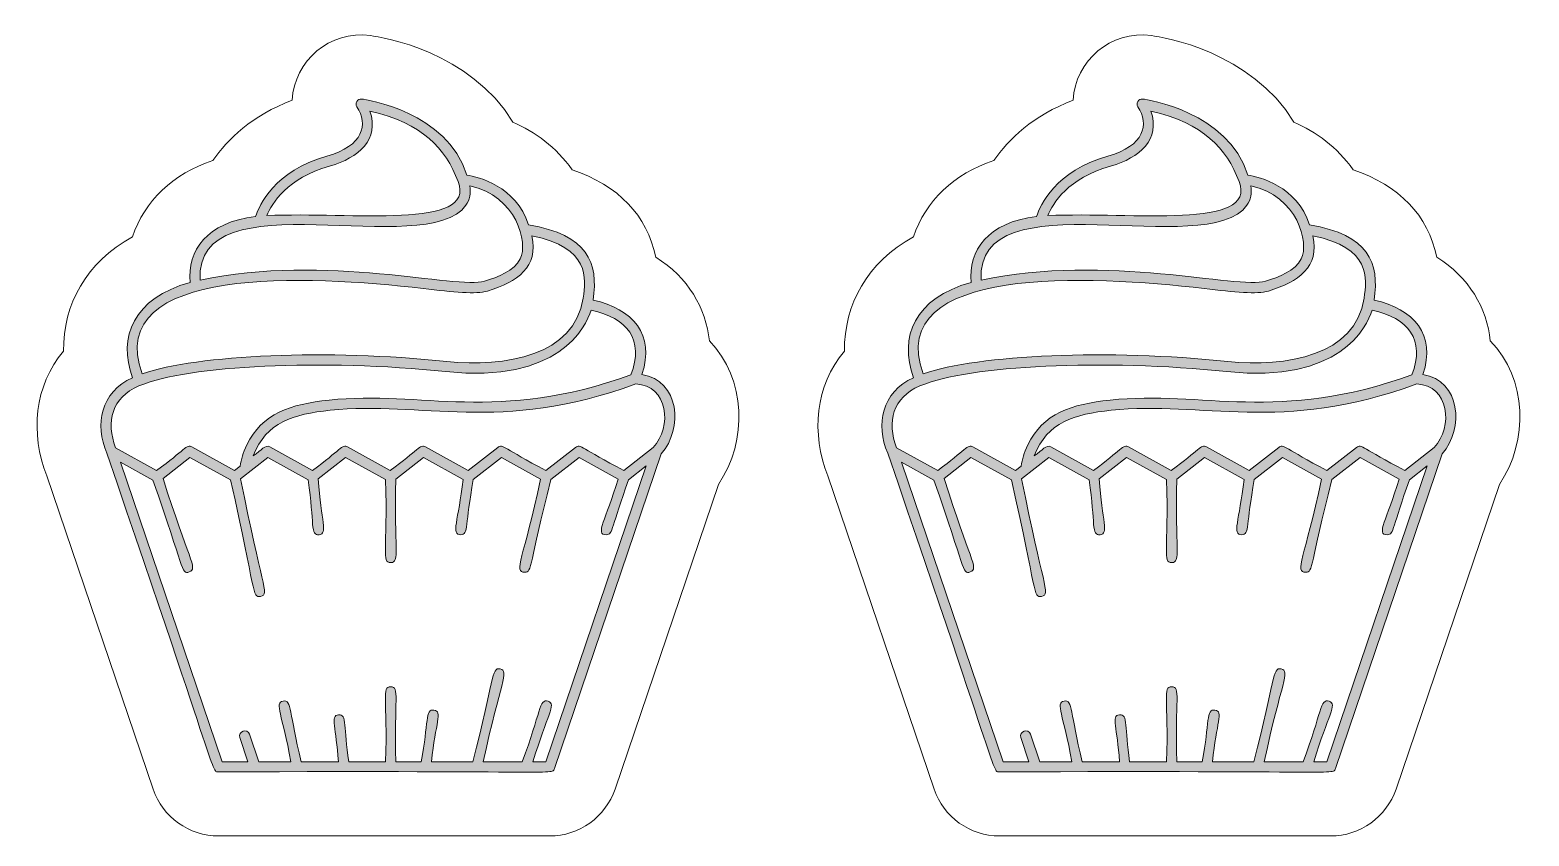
# Model space of a CAD drawing. Header units: inches. Extents: x 31.1 to 44.4, y -9.1 to -3.1.
# Drawn here: x 37.234 to 40.299, y -6.917 to -5.27 of the extents above; entities that cross this region are included whole.
import ezdxf

# ---------------------------------------------------------------- set-up
doc = ezdxf.new("R2010")
doc.units = ezdxf.units.IN
doc.header["$MEASUREMENT"] = 0
doc.layers.add('_U+0421_U+043B_U+043E_U+0439 1', color=7, linetype='Continuous')

msp = doc.modelspace()

# ---------------------------------------------------------------- hatches: boundary and pattern name
at = {"layer": '_U+0421_U+043B_U+043E_U+0439 1', "true_color": 0xffffff}
h = msp.add_hatch(color=7, dxfattribs=at)
h.dxf.hatch_style = 2
edge = h.paths.add_edge_path()
edge.add_spline(control_points=[(38.2887, -6.7652), (38.2887, -6.7652), (38.2621, -6.7652), (38.2621, -6.7652), (38.291, -6.6686), (38.311, -6.6477), (38.2931, -6.6416), (38.2751, -6.6354), (38.2786, -6.6636), (38.2401, -6.7652), (38.2401, -6.7652), (38.1605, -6.7652), (38.1605, -6.7652), (38.1958, -6.6008), (38.2145, -6.5801), (38.1953, -6.5755), (38.1759, -6.5712), (38.1834, -6.5981), (38.1391, -6.7652), (38.1391, -6.7652), (38.0546, -6.7652), (38.0546, -6.7652), (38.0629, -6.685), (38.0779, -6.6623), (38.0597, -6.6597), (38.0412, -6.6569), (38.0491, -6.6846), (38.0335, -6.7652), (38.0335, -6.7652), (37.9818, -6.7652), (37.9818, -6.7652), (37.9778, -6.6365), (37.9905, -6.6119), (37.9713, -6.6119), (37.9522, -6.6119), (37.9649, -6.6363), (37.9609, -6.7652), (37.9609, -6.7652), (37.8854, -6.7652), (37.8854, -6.7652), (37.8744, -6.6951), (37.8828, -6.6672), (37.8646, -6.6692), (37.8464, -6.6712), (37.8603, -6.6951), (37.8644, -6.7652), (37.8644, -6.7652), (37.7884, -6.7652), (37.7884, -6.7652), (37.7631, -6.665), (37.7697, -6.6373), (37.7512, -6.6412), (37.7328, -6.6452), (37.75, -6.6678), (37.7671, -6.7652), (37.7671, -6.7652), (37.7015, -6.7652), (37.7015, -6.7652), (37.7015, -6.7652), (37.6826, -6.7091), (37.6826, -6.7091), (37.6782, -6.6961), (37.6584, -6.7027), (37.6628, -6.7158), (37.6628, -6.7158), (37.6795, -6.7652), (37.6795, -6.7652), (37.6795, -6.7652), (37.6268, -6.7652), (37.6268, -6.7652), (37.6268, -6.7652), (37.4192, -6.1531), (37.4192, -6.1531), (37.4192, -6.1531), (37.4852, -6.1898), (37.4852, -6.1898), (37.5495, -6.3713), (37.5426, -6.383), (37.5595, -6.3773), (37.5784, -6.3709), (37.5575, -6.3513), (37.506, -6.1863), (37.506, -6.1863), (37.5608, -6.1433), (37.5608, -6.1433), (37.5608, -6.1433), (37.6438, -6.1894), (37.6438, -6.1894), (37.6967, -6.4203), (37.6872, -6.431), (37.7054, -6.4272), (37.7248, -6.423), (37.707, -6.4056), (37.6645, -6.1868), (37.6645, -6.1868), (37.72, -6.1433), (37.72, -6.1433), (37.72, -6.1433), (37.8024, -6.1891), (37.8024, -6.1891), (37.8154, -6.2797), (37.8068, -6.3033), (37.8249, -6.3013), (37.8435, -6.2993), (37.829, -6.2751), (37.8231, -6.1872), (37.8231, -6.1872), (37.8791, -6.1433), (37.8791, -6.1433), (37.8791, -6.1433), (37.9609, -6.1887), (37.9609, -6.1887), (37.9649, -6.3343), (37.952, -6.3582), (37.9713, -6.3582), (37.9911, -6.3582), (37.9779, -6.3307), (37.9818, -6.1877), (37.9818, -6.1877), (38.0383, -6.1433), (38.0383, -6.1433), (38.0383, -6.1433), (38.1192, -6.1882), (38.1192, -6.1882), (38.1101, -6.2734), (38.0935, -6.3013), (38.1145, -6.3013), (38.1307, -6.3013), (38.1232, -6.2815), (38.1402, -6.1883), (38.1402, -6.1883), (38.1975, -6.1433), (38.1975, -6.1433), (38.1975, -6.1433), (38.2777, -6.1879), (38.2777, -6.1879), (38.2428, -6.3507), (38.2218, -6.3778), (38.2453, -6.3778), (38.261, -6.3778), (38.2535, -6.3645), (38.299, -6.1886), (38.299, -6.1886), (38.3567, -6.1433), (38.3567, -6.1433), (38.3567, -6.1433), (38.4362, -6.1875), (38.4362, -6.1875), (38.4115, -6.2713), (38.3879, -6.3013), (38.4121, -6.3013), (38.4261, -6.3013), (38.4224, -6.2851), (38.4578, -6.1889), (38.4578, -6.1889), (38.4938, -6.1607), (38.4938, -6.1607), (38.4938, -6.1607), (38.2887, -6.7652), (38.2887, -6.7652)], knot_values=[0, 0, 0, 0, 1, 1, 1, 2, 2, 2, 3, 3, 3, 4, 4, 4, 5, 5, 5, 6, 6, 6, 7, 7, 7, 8, 8, 8, 9, 9, 9, 10, 10, 10, 11, 11, 11, 12, 12, 12, 13, 13, 13, 14, 14, 14, 15, 15, 15, 16, 16, 16, 17, 17, 17, 18, 18, 18, 19, 19, 19, 20, 20, 20, 21, 21, 21, 22, 22, 22, 23, 23, 23, 24, 24, 24, 25, 25, 25, 26, 26, 26, 27, 27, 27, 28, 28, 28, 29, 29, 29, 30, 30, 30, 31, 31, 31, 32, 32, 32, 33, 33, 33, 34, 34, 34, 35, 35, 35, 36, 36, 36, 37, 37, 37, 38, 38, 38, 39, 39, 39, 40, 40, 40, 41, 41, 41, 42, 42, 42, 43, 43, 43, 44, 44, 44, 45, 45, 45, 46, 46, 46, 47, 47, 47, 48, 48, 48, 49, 49, 49, 50, 50, 50, 51, 51, 51, 52, 52, 52, 53, 53, 53, 53], degree=3, periodic=1)
edge = h.paths.add_edge_path()
edge.add_spline(control_points=[(38.485, -5.9736), (38.5122, -5.8926), (38.466, -5.8389), (38.3852, -5.8219), (38.3962, -5.7447), (38.3745, -5.6883), (38.2531, -5.6682), (38.227, -5.5882), (38.1506, -5.57), (38.1269, -5.5663), (38.0871, -5.4365), (37.9195, -5.4119), (37.9123, -5.4109), (37.9032, -5.4097), (37.8973, -5.4196), (37.9022, -5.427), (37.9257, -5.4622), (37.9157, -5.5067), (37.8409, -5.5277), (37.7333, -5.558), (37.7025, -5.6281), (37.6951, -5.651), (37.5953, -5.6625), (37.5551, -5.7206), (37.5611, -5.7857), (37.4454, -5.8175), (37.4132, -5.8975), (37.4435, -5.9803), (37.3787, -6.0102), (37.3651, -6.0755), (37.3909, -6.1347), (37.6224, -6.8078), (37.605, -6.786), (37.6194, -6.786), (38.329, -6.783), (38.3014, -6.7925), (38.306, -6.7789), (38.306, -6.7789), (38.5242, -6.1359), (38.5242, -6.1359), (38.5705, -6.0844), (38.5612, -5.9863), (38.485, -5.9736)], knot_values=[0, 0, 0, 0, 0.013889, 0.013889, 0.013889, 0.027778, 0.027778, 0.027778, 0.041667, 0.041667, 0.041667, 0.055556, 0.055556, 0.055556, 0.069444, 0.069444, 0.069444, 0.083333, 0.083333, 0.083333, 0.097222, 0.097222, 0.097222, 0.111111, 0.111111, 0.111111, 0.125, 0.125, 0.125, 0.138889, 0.138889, 0.138889, 0.152778, 0.152778, 0.152778, 0.166667, 0.166667, 0.166667, 0.180556, 0.180556, 0.180556, 0.194444, 0.194444, 0.194444, 0.194444], degree=3, periodic=0)
edge.add_line((38.485, -5.9736), (38.485, -5.9736))
edge = h.paths.add_edge_path()
edge.add_spline(control_points=[(38.5077, -6.1233), (38.5077, -6.1233), (38.4479, -6.1702), (38.4479, -6.1702), (38.3616, -6.1248), (38.359, -6.1151), (38.3493, -6.1227), (38.3493, -6.1227), (38.2887, -6.1702), (38.2887, -6.1702), (38.2025, -6.1248), (38.1999, -6.1151), (38.1901, -6.1227), (38.1901, -6.1227), (38.1295, -6.1702), (38.1295, -6.1702), (38.1295, -6.1702), (38.0424, -6.1218), (38.0424, -6.1218), (38.0316, -6.1158), (38.0279, -6.1277), (37.9704, -6.1702), (37.9704, -6.1702), (37.8832, -6.1218), (37.8832, -6.1218), (37.8724, -6.1158), (37.8687, -6.1278), (37.8112, -6.1702), (37.8112, -6.1702), (37.724, -6.1218), (37.724, -6.1218), (37.7142, -6.1163), (37.7081, -6.1281), (37.6903, -6.1401), (37.7167, -6.0706), (37.7727, -6.0549), (37.8474, -6.0469), (38.036, -6.0269), (38.1925, -6.0954), (38.4722, -5.9931), (38.5384, -5.9962), (38.548, -6.0806), (38.5077, -6.1233)], knot_values=[0, 0, 0, 0, 0.013889, 0.013889, 0.013889, 0.027778, 0.027778, 0.027778, 0.041667, 0.041667, 0.041667, 0.055556, 0.055556, 0.055556, 0.069444, 0.069444, 0.069444, 0.083333, 0.083333, 0.083333, 0.097222, 0.097222, 0.097222, 0.111111, 0.111111, 0.111111, 0.125, 0.125, 0.125, 0.138889, 0.138889, 0.138889, 0.152778, 0.152778, 0.152778, 0.166667, 0.166667, 0.166667, 0.180556, 0.180556, 0.180556, 0.194444, 0.194444, 0.194444, 0.194444], degree=3, periodic=0)
edge.add_line((38.5077, -6.1233), (38.5077, -6.1233))
edge = h.paths.add_edge_path()
edge.add_spline(control_points=[(37.8465, -5.5478), (37.9063, -5.5309), (37.9486, -5.4939), (37.9289, -5.4354), (38.0364, -5.4608), (38.0833, -5.5112), (38.1091, -5.5794), (38.1469, -5.6791), (37.8924, -5.6407), (37.7179, -5.6492), (37.7282, -5.6245), (37.7594, -5.5723), (37.8465, -5.5478)], knot_values=[0, 0, 0, 0, 0.013889, 0.013889, 0.013889, 0.027778, 0.027778, 0.027778, 0.041667, 0.041667, 0.041667, 0.055556, 0.055556, 0.055556, 0.055556], degree=3, periodic=0)
edge.add_line((37.8465, -5.5478), (37.8465, -5.5478))
edge = h.paths.add_edge_path()
edge.add_spline(control_points=[(38.1251, -5.628), (38.133, -5.6168), (38.1357, -5.6035), (38.1332, -5.5884), (38.229, -5.6089), (38.2527, -5.7049), (38.2363, -5.7375), (38.2239, -5.7619), (38.1906, -5.7748), (38.163, -5.7833), (38.1084, -5.8002), (37.8385, -5.726), (37.5817, -5.7808), (37.5696, -5.5688), (38.0445, -5.7424), (38.1251, -5.628)], knot_values=[0, 0, 0, 0, 0.013889, 0.013889, 0.013889, 0.027778, 0.027778, 0.027778, 0.041667, 0.041667, 0.041667, 0.055556, 0.055556, 0.055556, 0.069444, 0.069444, 0.069444, 0.069444], degree=3, periodic=0)
edge.add_line((38.1251, -5.628), (38.1251, -5.628))
edge = h.paths.add_edge_path()
edge.add_spline(control_points=[(38.0376, -5.7981), (38.1001, -5.8053), (38.1452, -5.8106), (38.1691, -5.8032), (38.2311, -5.7841), (38.274, -5.7544), (38.2599, -5.6905), (38.3797, -5.7137), (38.3704, -5.7784), (38.3648, -5.8176), (38.3479, -5.9355), (38.2047, -5.9595), (38.0862, -5.9472), (37.8432, -5.9219), (37.5764, -5.9332), (37.4629, -5.9725), (37.3838, -5.7494), (37.8031, -5.7707), (38.0376, -5.7981)], knot_values=[0, 0, 0, 0, 0.013889, 0.013889, 0.013889, 0.027778, 0.027778, 0.027778, 0.041667, 0.041667, 0.041667, 0.055556, 0.055556, 0.055556, 0.069444, 0.069444, 0.069444, 0.083333, 0.083333, 0.083333, 0.083333], degree=3, periodic=0)
edge.add_line((38.0376, -5.7981), (38.0376, -5.7981))
edge = h.paths.add_edge_path()
edge.add_spline(control_points=[(37.4564, -5.9972), (37.5573, -5.9547), (37.833, -5.9418), (38.084, -5.9679), (38.3148, -5.9919), (38.3698, -5.878), (38.3812, -5.8424), (38.4551, -5.8582), (38.4901, -5.9031), (38.4625, -5.9744), (38.189, -6.0736), (38.035, -6.006), (37.8452, -6.0262), (37.7666, -6.0346), (37.708, -6.0533), (37.6772, -6.1178), (37.6694, -6.1341), (37.6654, -6.1473), (37.6637, -6.161), (37.6637, -6.161), (37.652, -6.1702), (37.652, -6.1702), (37.652, -6.1702), (37.5649, -6.1218), (37.5649, -6.1218), (37.5541, -6.1158), (37.5505, -6.1277), (37.4928, -6.1702), (37.4928, -6.1702), (37.4089, -6.1236), (37.4089, -6.1236), (37.3887, -6.0708), (37.4008, -6.0207), (37.4564, -5.9972)], knot_values=[0, 0, 0, 0, 0.013889, 0.013889, 0.013889, 0.027778, 0.027778, 0.027778, 0.041667, 0.041667, 0.041667, 0.055556, 0.055556, 0.055556, 0.069444, 0.069444, 0.069444, 0.083333, 0.083333, 0.083333, 0.097222, 0.097222, 0.097222, 0.111111, 0.111111, 0.111111, 0.125, 0.125, 0.125, 0.138889, 0.138889, 0.138889, 0.152778, 0.152778, 0.152778, 0.152778], degree=3, periodic=0)
edge.add_line((37.4564, -5.9972), (37.4564, -5.9972))
h = msp.add_hatch(color=7, dxfattribs=at)
h.dxf.hatch_style = 2
edge = h.paths.add_edge_path()
edge.add_spline(control_points=[(39.8854, -6.7652), (39.8854, -6.7652), (39.8588, -6.7652), (39.8588, -6.7652), (39.8877, -6.6686), (39.9078, -6.6477), (39.8898, -6.6416), (39.8718, -6.6354), (39.8753, -6.6636), (39.8368, -6.7652), (39.8368, -6.7652), (39.7572, -6.7652), (39.7572, -6.7652), (39.7925, -6.6008), (39.8112, -6.5801), (39.7921, -6.5755), (39.7726, -6.5712), (39.7802, -6.5981), (39.7358, -6.7652), (39.7358, -6.7652), (39.6513, -6.7652), (39.6513, -6.7652), (39.6596, -6.685), (39.6746, -6.6623), (39.6565, -6.6597), (39.638, -6.6569), (39.6458, -6.6846), (39.6303, -6.7652), (39.6303, -6.7652), (39.5785, -6.7652), (39.5785, -6.7652), (39.5746, -6.6365), (39.5872, -6.6119), (39.5681, -6.6119), (39.5489, -6.6119), (39.5616, -6.6363), (39.5577, -6.7652), (39.5577, -6.7652), (39.4821, -6.7652), (39.4821, -6.7652), (39.4711, -6.6951), (39.4796, -6.6672), (39.4613, -6.6692), (39.4431, -6.6712), (39.4571, -6.6951), (39.4612, -6.7652), (39.4612, -6.7652), (39.3852, -6.7652), (39.3852, -6.7652), (39.3599, -6.665), (39.3665, -6.6373), (39.348, -6.6412), (39.3295, -6.6452), (39.3468, -6.6678), (39.3639, -6.7652), (39.3639, -6.7652), (39.2982, -6.7652), (39.2982, -6.7652), (39.2982, -6.7652), (39.2793, -6.7091), (39.2793, -6.7091), (39.2749, -6.6961), (39.2552, -6.7027), (39.2596, -6.7158), (39.2596, -6.7158), (39.2763, -6.7652), (39.2763, -6.7652), (39.2763, -6.7652), (39.2235, -6.7652), (39.2235, -6.7652), (39.2235, -6.7652), (39.0159, -6.1531), (39.0159, -6.1531), (39.0159, -6.1531), (39.082, -6.1898), (39.082, -6.1898), (39.1463, -6.3713), (39.1393, -6.383), (39.1563, -6.3773), (39.1751, -6.3709), (39.1542, -6.3513), (39.1028, -6.1863), (39.1028, -6.1863), (39.1575, -6.1433), (39.1575, -6.1433), (39.1575, -6.1433), (39.2405, -6.1894), (39.2405, -6.1894), (39.2935, -6.4203), (39.284, -6.431), (39.3021, -6.4272), (39.3216, -6.423), (39.3038, -6.4056), (39.2613, -6.1868), (39.2613, -6.1868), (39.3167, -6.1433), (39.3167, -6.1433), (39.3167, -6.1433), (39.3991, -6.1891), (39.3991, -6.1891), (39.4122, -6.2797), (39.4035, -6.3033), (39.4217, -6.3013), (39.4402, -6.2993), (39.4257, -6.2751), (39.4199, -6.1872), (39.4199, -6.1872), (39.4759, -6.1433), (39.4759, -6.1433), (39.4759, -6.1433), (39.5577, -6.1887), (39.5577, -6.1887), (39.5617, -6.3343), (39.5488, -6.3582), (39.5681, -6.3582), (39.5879, -6.3582), (39.5746, -6.3307), (39.5785, -6.1877), (39.5785, -6.1877), (39.6351, -6.1433), (39.6351, -6.1433), (39.6351, -6.1433), (39.7159, -6.1882), (39.7159, -6.1882), (39.7068, -6.2734), (39.6902, -6.3013), (39.7112, -6.3013), (39.7275, -6.3013), (39.7199, -6.2815), (39.737, -6.1883), (39.737, -6.1883), (39.7943, -6.1433), (39.7943, -6.1433), (39.7943, -6.1433), (39.8745, -6.1879), (39.8745, -6.1879), (39.8395, -6.3507), (39.8185, -6.3778), (39.842, -6.3778), (39.8577, -6.3778), (39.8502, -6.3645), (39.8957, -6.1886), (39.8957, -6.1886), (39.9534, -6.1433), (39.9534, -6.1433), (39.9534, -6.1433), (40.033, -6.1875), (40.033, -6.1875), (40.0082, -6.2713), (39.9847, -6.3013), (40.0088, -6.3013), (40.0228, -6.3013), (40.0191, -6.2851), (40.0545, -6.1889), (40.0545, -6.1889), (40.0905, -6.1607), (40.0905, -6.1607), (40.0905, -6.1607), (39.8854, -6.7652), (39.8854, -6.7652)], knot_values=[0, 0, 0, 0, 1, 1, 1, 2, 2, 2, 3, 3, 3, 4, 4, 4, 5, 5, 5, 6, 6, 6, 7, 7, 7, 8, 8, 8, 9, 9, 9, 10, 10, 10, 11, 11, 11, 12, 12, 12, 13, 13, 13, 14, 14, 14, 15, 15, 15, 16, 16, 16, 17, 17, 17, 18, 18, 18, 19, 19, 19, 20, 20, 20, 21, 21, 21, 22, 22, 22, 23, 23, 23, 24, 24, 24, 25, 25, 25, 26, 26, 26, 27, 27, 27, 28, 28, 28, 29, 29, 29, 30, 30, 30, 31, 31, 31, 32, 32, 32, 33, 33, 33, 34, 34, 34, 35, 35, 35, 36, 36, 36, 37, 37, 37, 38, 38, 38, 39, 39, 39, 40, 40, 40, 41, 41, 41, 42, 42, 42, 43, 43, 43, 44, 44, 44, 45, 45, 45, 46, 46, 46, 47, 47, 47, 48, 48, 48, 49, 49, 49, 50, 50, 50, 51, 51, 51, 52, 52, 52, 53, 53, 53, 53], degree=3, periodic=1)
edge = h.paths.add_edge_path()
edge.add_spline(control_points=[(40.0817, -5.9736), (40.109, -5.8926), (40.0627, -5.8389), (39.982, -5.8219), (39.993, -5.7447), (39.9712, -5.6883), (39.8499, -5.6682), (39.8237, -5.5882), (39.7474, -5.57), (39.7236, -5.5663), (39.6838, -5.4365), (39.5163, -5.4119), (39.509, -5.4109), (39.5, -5.4097), (39.494, -5.4196), (39.499, -5.427), (39.5225, -5.4622), (39.5125, -5.5067), (39.4376, -5.5277), (39.3301, -5.558), (39.2992, -5.6281), (39.2918, -5.651), (39.192, -5.6625), (39.1519, -5.7206), (39.1578, -5.7857), (39.0421, -5.8175), (39.01, -5.8975), (39.0403, -5.9803), (38.9754, -6.0102), (38.9619, -6.0755), (38.9876, -6.1347), (39.2191, -6.8078), (39.2017, -6.786), (39.2161, -6.786), (39.9257, -6.783), (39.8982, -6.7925), (39.9028, -6.7789), (39.9028, -6.7789), (40.1209, -6.1359), (40.1209, -6.1359), (40.1672, -6.0844), (40.1579, -5.9863), (40.0817, -5.9736)], knot_values=[0, 0, 0, 0, 0.013889, 0.013889, 0.013889, 0.027778, 0.027778, 0.027778, 0.041667, 0.041667, 0.041667, 0.055556, 0.055556, 0.055556, 0.069444, 0.069444, 0.069444, 0.083333, 0.083333, 0.083333, 0.097222, 0.097222, 0.097222, 0.111111, 0.111111, 0.111111, 0.125, 0.125, 0.125, 0.138889, 0.138889, 0.138889, 0.152778, 0.152778, 0.152778, 0.166667, 0.166667, 0.166667, 0.180556, 0.180556, 0.180556, 0.194444, 0.194444, 0.194444, 0.194444], degree=3, periodic=0)
edge.add_line((40.0817, -5.9736), (40.0817, -5.9736))
edge = h.paths.add_edge_path()
edge.add_spline(control_points=[(40.1044, -6.1233), (40.1044, -6.1233), (40.0446, -6.1702), (40.0446, -6.1702), (39.9584, -6.1248), (39.9558, -6.1151), (39.946, -6.1227), (39.946, -6.1227), (39.8855, -6.1702), (39.8855, -6.1702), (39.7992, -6.1248), (39.7966, -6.1151), (39.7868, -6.1227), (39.7868, -6.1227), (39.7263, -6.1702), (39.7263, -6.1702), (39.7263, -6.1702), (39.6391, -6.1218), (39.6391, -6.1218), (39.6284, -6.1158), (39.6246, -6.1277), (39.5671, -6.1702), (39.5671, -6.1702), (39.48, -6.1218), (39.48, -6.1218), (39.4691, -6.1158), (39.4654, -6.1278), (39.4079, -6.1702), (39.4079, -6.1702), (39.3208, -6.1218), (39.3208, -6.1218), (39.3109, -6.1163), (39.3048, -6.1281), (39.2871, -6.1401), (39.3134, -6.0706), (39.3694, -6.0549), (39.4442, -6.0469), (39.6327, -6.0269), (39.7892, -6.0954), (40.069, -5.9931), (40.1352, -5.9962), (40.1448, -6.0806), (40.1044, -6.1233)], knot_values=[0, 0, 0, 0, 0.013889, 0.013889, 0.013889, 0.027778, 0.027778, 0.027778, 0.041667, 0.041667, 0.041667, 0.055556, 0.055556, 0.055556, 0.069444, 0.069444, 0.069444, 0.083333, 0.083333, 0.083333, 0.097222, 0.097222, 0.097222, 0.111111, 0.111111, 0.111111, 0.125, 0.125, 0.125, 0.138889, 0.138889, 0.138889, 0.152778, 0.152778, 0.152778, 0.166667, 0.166667, 0.166667, 0.180556, 0.180556, 0.180556, 0.194444, 0.194444, 0.194444, 0.194444], degree=3, periodic=0)
edge.add_line((40.1044, -6.1233), (40.1044, -6.1233))
edge = h.paths.add_edge_path()
edge.add_spline(control_points=[(39.4432, -5.5478), (39.5031, -5.5309), (39.5453, -5.4939), (39.5257, -5.4354), (39.6331, -5.4608), (39.68, -5.5112), (39.7059, -5.5794), (39.7436, -5.6791), (39.4891, -5.6407), (39.3147, -5.6492), (39.3249, -5.6245), (39.3561, -5.5723), (39.4432, -5.5478)], knot_values=[0, 0, 0, 0, 0.013889, 0.013889, 0.013889, 0.027778, 0.027778, 0.027778, 0.041667, 0.041667, 0.041667, 0.055556, 0.055556, 0.055556, 0.055556], degree=3, periodic=0)
edge.add_line((39.4432, -5.5478), (39.4432, -5.5478))
edge = h.paths.add_edge_path()
edge.add_spline(control_points=[(39.7219, -5.628), (39.7298, -5.6168), (39.7324, -5.6035), (39.7299, -5.5884), (39.8257, -5.6089), (39.8495, -5.7049), (39.833, -5.7375), (39.8207, -5.7619), (39.7874, -5.7748), (39.7597, -5.7833), (39.7052, -5.8002), (39.4353, -5.726), (39.1784, -5.7808), (39.1663, -5.5688), (39.6412, -5.7424), (39.7219, -5.628)], knot_values=[0, 0, 0, 0, 0.013889, 0.013889, 0.013889, 0.027778, 0.027778, 0.027778, 0.041667, 0.041667, 0.041667, 0.055556, 0.055556, 0.055556, 0.069444, 0.069444, 0.069444, 0.069444], degree=3, periodic=0)
edge.add_line((39.7219, -5.628), (39.7219, -5.628))
edge = h.paths.add_edge_path()
edge.add_spline(control_points=[(39.6344, -5.7981), (39.6969, -5.8053), (39.742, -5.8106), (39.7658, -5.8032), (39.8278, -5.7841), (39.8707, -5.7544), (39.8566, -5.6905), (39.9764, -5.7137), (39.9671, -5.7784), (39.9615, -5.8176), (39.9446, -5.9355), (39.8014, -5.9595), (39.6829, -5.9472), (39.4399, -5.9219), (39.1731, -5.9332), (39.0597, -5.9725), (38.9805, -5.7494), (39.3998, -5.7707), (39.6344, -5.7981)], knot_values=[0, 0, 0, 0, 0.013889, 0.013889, 0.013889, 0.027778, 0.027778, 0.027778, 0.041667, 0.041667, 0.041667, 0.055556, 0.055556, 0.055556, 0.069444, 0.069444, 0.069444, 0.083333, 0.083333, 0.083333, 0.083333], degree=3, periodic=0)
edge.add_line((39.6344, -5.7981), (39.6344, -5.7981))
edge = h.paths.add_edge_path()
edge.add_spline(control_points=[(39.0531, -5.9972), (39.154, -5.9547), (39.4297, -5.9418), (39.6808, -5.9679), (39.9115, -5.9919), (39.9665, -5.878), (39.9779, -5.8424), (40.0518, -5.8582), (40.0868, -5.9031), (40.0592, -5.9744), (39.7858, -6.0736), (39.6318, -6.006), (39.442, -6.0262), (39.3634, -6.0346), (39.3047, -6.0533), (39.2739, -6.1178), (39.2662, -6.1341), (39.2621, -6.1473), (39.2605, -6.161), (39.2605, -6.161), (39.2487, -6.1702), (39.2487, -6.1702), (39.2487, -6.1702), (39.1616, -6.1218), (39.1616, -6.1218), (39.1508, -6.1158), (39.1472, -6.1277), (39.0896, -6.1702), (39.0896, -6.1702), (39.0056, -6.1236), (39.0056, -6.1236), (38.9854, -6.0708), (38.9976, -6.0207), (39.0531, -5.9972)], knot_values=[0, 0, 0, 0, 0.013889, 0.013889, 0.013889, 0.027778, 0.027778, 0.027778, 0.041667, 0.041667, 0.041667, 0.055556, 0.055556, 0.055556, 0.069444, 0.069444, 0.069444, 0.083333, 0.083333, 0.083333, 0.097222, 0.097222, 0.097222, 0.111111, 0.111111, 0.111111, 0.125, 0.125, 0.125, 0.138889, 0.138889, 0.138889, 0.152778, 0.152778, 0.152778, 0.152778], degree=3, periodic=0)
edge.add_line((39.0531, -5.9972), (39.0531, -5.9972))

# ---------------------------------------------------------------- linework, layer by layer
at = {"layer": '_U+0421_U+043B_U+043E_U+0439 1', "color": 1, "lineweight": 9, "true_color": 0xff0000}
for points in [[(37.6194, -6.9169), (37.5589, -6.9169), (37.5052, -6.8785), (37.4856, -6.8213), (37.4856, -6.8213), (37.2683, -6.1809), (37.2683, -6.1809), (37.2338, -6.0949), (37.2428, -5.9966), (37.3023, -5.926), (37.3013, -5.8312), (37.3491, -5.7442), (37.4433, -5.6924), (37.4684, -5.6195), (37.5252, -5.5636), (37.6079, -5.5365), (37.6377, -5.4933), (37.6876, -5.4444), (37.7698, -5.4134), (37.7743, -5.3325), (37.8464, -5.2698), (37.9301, -5.2812), (37.9533, -5.2843), (38.1342, -5.3135), (38.2212, -5.4583), (38.2662, -5.4777), (38.3099, -5.5093), (38.3421, -5.5555), (38.4369, -5.5873), (38.4958, -5.649), (38.5132, -5.7339), (38.5795, -5.7753), (38.616, -5.8382), (38.6228, -5.905), (38.698, -5.9827), (38.7019, -6.1089), (38.6413, -6.1983), (38.6413, -6.1983), (38.43, -6.821), (38.43, -6.821), (38.4104, -6.8785), (38.3566, -6.9169), (38.2962, -6.9169), (38.2962, -6.9169), (37.6194, -6.9169), (37.6194, -6.9169)], [(39.2161, -6.9169), (39.1556, -6.9169), (39.1019, -6.8785), (39.0823, -6.8213), (39.0823, -6.8213), (38.865, -6.1809), (38.865, -6.1809), (38.8305, -6.0949), (38.8395, -5.9966), (38.899, -5.926), (38.8981, -5.8312), (38.9458, -5.7442), (39.04, -5.6924), (39.0651, -5.6195), (39.122, -5.5636), (39.2046, -5.5365), (39.2345, -5.4933), (39.2844, -5.4444), (39.3665, -5.4134), (39.371, -5.3325), (39.4431, -5.2698), (39.5268, -5.2812), (39.55, -5.2843), (39.7309, -5.3135), (39.818, -5.4583), (39.863, -5.4777), (39.9067, -5.5093), (39.9388, -5.5555), (40.0336, -5.5873), (40.0925, -5.649), (40.11, -5.7339), (40.1762, -5.7753), (40.2127, -5.8382), (40.2195, -5.905), (40.2948, -5.9827), (40.2986, -6.1089), (40.238, -6.1983), (40.238, -6.1983), (40.0268, -6.821), (40.0268, -6.821), (40.0071, -6.8785), (39.9533, -6.9169), (39.8929, -6.9169), (39.8929, -6.9169), (39.2161, -6.9169), (39.2161, -6.9169)]]:
    msp.add_open_spline(points, degree=3, knots=[0, 0, 0, 0, 1, 1, 1, 2, 2, 2, 3, 3, 3, 4, 4, 4, 5, 5, 5, 6, 6, 6, 7, 7, 7, 8, 8, 8, 9, 9, 9, 10, 10, 10, 11, 11, 11, 12, 12, 12, 13, 13, 13, 14, 14, 14, 15, 15, 15, 15], dxfattribs=at)
at = {"layer": '_U+0421_U+043B_U+043E_U+0439 1', "lineweight": 0}
for points, knots in [([(38.485, -5.9736), (38.5122, -5.8926), (38.466, -5.8389), (38.3852, -5.8219), (38.3962, -5.7447), (38.3745, -5.6883), (38.2531, -5.6682), (38.227, -5.5882), (38.1506, -5.57), (38.1269, -5.5663), (38.0871, -5.4365), (37.9195, -5.4119), (37.9123, -5.4109), (37.9032, -5.4097), (37.8973, -5.4196), (37.9022, -5.427), (37.9257, -5.4622), (37.9157, -5.5067), (37.8409, -5.5277), (37.7333, -5.558), (37.7025, -5.6281), (37.6951, -5.651), (37.5953, -5.6625), (37.5551, -5.7206), (37.5611, -5.7857), (37.4454, -5.8175), (37.4132, -5.8975), (37.4435, -5.9803), (37.3787, -6.0102), (37.3651, -6.0755), (37.3909, -6.1347), (37.6224, -6.8078), (37.605, -6.786), (37.6194, -6.786), (38.329, -6.783), (38.3014, -6.7925), (38.306, -6.7789), (38.306, -6.7789), (38.5242, -6.1359), (38.5242, -6.1359), (38.5705, -6.0844), (38.5612, -5.9863), (38.485, -5.9736)], [0, 0, 0, 0, 1, 1, 1, 2, 2, 2, 3, 3, 3, 4, 4, 4, 5, 5, 5, 6, 6, 6, 7, 7, 7, 8, 8, 8, 9, 9, 9, 10, 10, 10, 11, 11, 11, 12, 12, 12, 13, 13, 13, 14, 14, 14, 14]), ([(40.0817, -5.9736), (40.109, -5.8926), (40.0627, -5.8389), (39.982, -5.8219), (39.993, -5.7447), (39.9712, -5.6883), (39.8499, -5.6682), (39.8237, -5.5882), (39.7474, -5.57), (39.7236, -5.5663), (39.6838, -5.4365), (39.5163, -5.4119), (39.509, -5.4109), (39.5, -5.4097), (39.494, -5.4196), (39.499, -5.427), (39.5225, -5.4622), (39.5125, -5.5067), (39.4376, -5.5277), (39.3301, -5.558), (39.2992, -5.6281), (39.2918, -5.651), (39.192, -5.6625), (39.1519, -5.7206), (39.1578, -5.7857), (39.0421, -5.8175), (39.01, -5.8975), (39.0403, -5.9803), (38.9754, -6.0102), (38.9619, -6.0755), (38.9876, -6.1347), (39.2191, -6.8078), (39.2017, -6.786), (39.2161, -6.786), (39.9257, -6.783), (39.8982, -6.7925), (39.9028, -6.7789), (39.9028, -6.7789), (40.1209, -6.1359), (40.1209, -6.1359), (40.1672, -6.0844), (40.1579, -5.9863), (40.0817, -5.9736)], [0, 0, 0, 0, 1, 1, 1, 2, 2, 2, 3, 3, 3, 4, 4, 4, 5, 5, 5, 6, 6, 6, 7, 7, 7, 8, 8, 8, 9, 9, 9, 10, 10, 10, 11, 11, 11, 12, 12, 12, 13, 13, 13, 14, 14, 14, 14]), ([(37.8465, -5.5478), (37.9063, -5.5309), (37.9486, -5.4939), (37.9289, -5.4354), (38.0364, -5.4608), (38.0833, -5.5112), (38.1091, -5.5794), (38.1469, -5.6791), (37.8924, -5.6407), (37.7179, -5.6492), (37.7282, -5.6245), (37.7594, -5.5723), (37.8465, -5.5478)], [0, 0, 0, 0, 1, 1, 1, 2, 2, 2, 3, 3, 3, 4, 4, 4, 4]), ([(39.4432, -5.5478), (39.5031, -5.5309), (39.5453, -5.4939), (39.5257, -5.4354), (39.6331, -5.4608), (39.68, -5.5112), (39.7059, -5.5794), (39.7436, -5.6791), (39.4891, -5.6407), (39.3147, -5.6492), (39.3249, -5.6245), (39.3561, -5.5723), (39.4432, -5.5478)], [0, 0, 0, 0, 1, 1, 1, 2, 2, 2, 3, 3, 3, 4, 4, 4, 4]), ([(38.1251, -5.628), (38.133, -5.6168), (38.1357, -5.6035), (38.1332, -5.5884), (38.229, -5.6089), (38.2527, -5.7049), (38.2363, -5.7375), (38.2239, -5.7619), (38.1906, -5.7748), (38.163, -5.7833), (38.1084, -5.8002), (37.8385, -5.726), (37.5817, -5.7808), (37.5696, -5.5688), (38.0445, -5.7424), (38.1251, -5.628)], [0, 0, 0, 0, 1, 1, 1, 2, 2, 2, 3, 3, 3, 4, 4, 4, 5, 5, 5, 5]), ([(39.7219, -5.628), (39.7298, -5.6168), (39.7324, -5.6035), (39.7299, -5.5884), (39.8257, -5.6089), (39.8495, -5.7049), (39.833, -5.7375), (39.8207, -5.7619), (39.7874, -5.7748), (39.7597, -5.7833), (39.7052, -5.8002), (39.4353, -5.726), (39.1784, -5.7808), (39.1663, -5.5688), (39.6412, -5.7424), (39.7219, -5.628)], [0, 0, 0, 0, 1, 1, 1, 2, 2, 2, 3, 3, 3, 4, 4, 4, 5, 5, 5, 5]), ([(38.0376, -5.7981), (38.1001, -5.8053), (38.1452, -5.8106), (38.1691, -5.8032), (38.2311, -5.7841), (38.274, -5.7544), (38.2599, -5.6905), (38.3797, -5.7137), (38.3704, -5.7784), (38.3648, -5.8176), (38.3479, -5.9355), (38.2047, -5.9595), (38.0862, -5.9472), (37.8432, -5.9219), (37.5764, -5.9332), (37.4629, -5.9725), (37.3838, -5.7494), (37.8031, -5.7707), (38.0376, -5.7981)], [0, 0, 0, 0, 1, 1, 1, 2, 2, 2, 3, 3, 3, 4, 4, 4, 5, 5, 5, 6, 6, 6, 6]), ([(39.6344, -5.7981), (39.6969, -5.8053), (39.742, -5.8106), (39.7658, -5.8032), (39.8278, -5.7841), (39.8707, -5.7544), (39.8566, -5.6905), (39.9764, -5.7137), (39.9671, -5.7784), (39.9615, -5.8176), (39.9446, -5.9355), (39.8014, -5.9595), (39.6829, -5.9472), (39.4399, -5.9219), (39.1731, -5.9332), (39.0597, -5.9725), (38.9805, -5.7494), (39.3998, -5.7707), (39.6344, -5.7981)], [0, 0, 0, 0, 1, 1, 1, 2, 2, 2, 3, 3, 3, 4, 4, 4, 5, 5, 5, 6, 6, 6, 6]), ([(37.4564, -5.9972), (37.5573, -5.9547), (37.833, -5.9418), (38.084, -5.9679), (38.3148, -5.9919), (38.3698, -5.878), (38.3812, -5.8424), (38.4551, -5.8582), (38.4901, -5.9031), (38.4625, -5.9744), (38.189, -6.0736), (38.035, -6.006), (37.8452, -6.0262), (37.7666, -6.0346), (37.708, -6.0533), (37.6772, -6.1178), (37.6694, -6.1341), (37.6654, -6.1473), (37.6637, -6.161), (37.6637, -6.161), (37.652, -6.1702), (37.652, -6.1702), (37.652, -6.1702), (37.5649, -6.1218), (37.5649, -6.1218), (37.5541, -6.1158), (37.5505, -6.1277), (37.4928, -6.1702), (37.4928, -6.1702), (37.4089, -6.1236), (37.4089, -6.1236), (37.3887, -6.0708), (37.4008, -6.0207), (37.4564, -5.9972)], [0, 0, 0, 0, 1, 1, 1, 2, 2, 2, 3, 3, 3, 4, 4, 4, 5, 5, 5, 6, 6, 6, 7, 7, 7, 8, 8, 8, 9, 9, 9, 10, 10, 10, 11, 11, 11, 11]), ([(39.0531, -5.9972), (39.154, -5.9547), (39.4297, -5.9418), (39.6808, -5.9679), (39.9115, -5.9919), (39.9665, -5.878), (39.9779, -5.8424), (40.0518, -5.8582), (40.0868, -5.9031), (40.0592, -5.9744), (39.7858, -6.0736), (39.6318, -6.006), (39.442, -6.0262), (39.3634, -6.0346), (39.3047, -6.0533), (39.2739, -6.1178), (39.2662, -6.1341), (39.2621, -6.1473), (39.2605, -6.161), (39.2605, -6.161), (39.2487, -6.1702), (39.2487, -6.1702), (39.2487, -6.1702), (39.1616, -6.1218), (39.1616, -6.1218), (39.1508, -6.1158), (39.1472, -6.1277), (39.0896, -6.1702), (39.0896, -6.1702), (39.0056, -6.1236), (39.0056, -6.1236), (38.9854, -6.0708), (38.9976, -6.0207), (39.0531, -5.9972)], [0, 0, 0, 0, 1, 1, 1, 2, 2, 2, 3, 3, 3, 4, 4, 4, 5, 5, 5, 6, 6, 6, 7, 7, 7, 8, 8, 8, 9, 9, 9, 10, 10, 10, 11, 11, 11, 11]), ([(38.5077, -6.1233), (38.5077, -6.1233), (38.4479, -6.1702), (38.4479, -6.1702), (38.3616, -6.1248), (38.359, -6.1151), (38.3493, -6.1227), (38.3493, -6.1227), (38.2887, -6.1702), (38.2887, -6.1702), (38.2025, -6.1248), (38.1999, -6.1151), (38.1901, -6.1227), (38.1901, -6.1227), (38.1295, -6.1702), (38.1295, -6.1702), (38.1295, -6.1702), (38.0424, -6.1218), (38.0424, -6.1218), (38.0316, -6.1158), (38.0279, -6.1277), (37.9704, -6.1702), (37.9704, -6.1702), (37.8832, -6.1218), (37.8832, -6.1218), (37.8724, -6.1158), (37.8687, -6.1278), (37.8112, -6.1702), (37.8112, -6.1702), (37.724, -6.1218), (37.724, -6.1218), (37.7142, -6.1163), (37.7081, -6.1281), (37.6903, -6.1401), (37.7167, -6.0706), (37.7727, -6.0549), (37.8474, -6.0469), (38.036, -6.0269), (38.1925, -6.0954), (38.4722, -5.9931), (38.5384, -5.9962), (38.548, -6.0806), (38.5077, -6.1233)], [0, 0, 0, 0, 1, 1, 1, 2, 2, 2, 3, 3, 3, 4, 4, 4, 5, 5, 5, 6, 6, 6, 7, 7, 7, 8, 8, 8, 9, 9, 9, 10, 10, 10, 11, 11, 11, 12, 12, 12, 13, 13, 13, 14, 14, 14, 14]), ([(40.1044, -6.1233), (40.1044, -6.1233), (40.0446, -6.1702), (40.0446, -6.1702), (39.9584, -6.1248), (39.9558, -6.1151), (39.946, -6.1227), (39.946, -6.1227), (39.8855, -6.1702), (39.8855, -6.1702), (39.7992, -6.1248), (39.7966, -6.1151), (39.7868, -6.1227), (39.7868, -6.1227), (39.7263, -6.1702), (39.7263, -6.1702), (39.7263, -6.1702), (39.6391, -6.1218), (39.6391, -6.1218), (39.6284, -6.1158), (39.6246, -6.1277), (39.5671, -6.1702), (39.5671, -6.1702), (39.48, -6.1218), (39.48, -6.1218), (39.4691, -6.1158), (39.4654, -6.1278), (39.4079, -6.1702), (39.4079, -6.1702), (39.3208, -6.1218), (39.3208, -6.1218), (39.3109, -6.1163), (39.3048, -6.1281), (39.2871, -6.1401), (39.3134, -6.0706), (39.3694, -6.0549), (39.4442, -6.0469), (39.6327, -6.0269), (39.7892, -6.0954), (40.069, -5.9931), (40.1352, -5.9962), (40.1448, -6.0806), (40.1044, -6.1233)], [0, 0, 0, 0, 1, 1, 1, 2, 2, 2, 3, 3, 3, 4, 4, 4, 5, 5, 5, 6, 6, 6, 7, 7, 7, 8, 8, 8, 9, 9, 9, 10, 10, 10, 11, 11, 11, 12, 12, 12, 13, 13, 13, 14, 14, 14, 14]), ([(38.2887, -6.7652), (38.2887, -6.7652), (38.2621, -6.7652), (38.2621, -6.7652), (38.291, -6.6686), (38.311, -6.6477), (38.2931, -6.6416), (38.2751, -6.6354), (38.2786, -6.6636), (38.2401, -6.7652), (38.2401, -6.7652), (38.1605, -6.7652), (38.1605, -6.7652), (38.1958, -6.6008), (38.2145, -6.5801), (38.1953, -6.5755), (38.1759, -6.5712), (38.1834, -6.5981), (38.1391, -6.7652), (38.1391, -6.7652), (38.0546, -6.7652), (38.0546, -6.7652), (38.0629, -6.685), (38.0779, -6.6623), (38.0597, -6.6597), (38.0412, -6.6569), (38.0491, -6.6846), (38.0335, -6.7652), (38.0335, -6.7652), (37.9818, -6.7652), (37.9818, -6.7652), (37.9778, -6.6365), (37.9905, -6.6119), (37.9713, -6.6119), (37.9522, -6.6119), (37.9649, -6.6363), (37.9609, -6.7652), (37.9609, -6.7652), (37.8854, -6.7652), (37.8854, -6.7652), (37.8744, -6.6951), (37.8828, -6.6672), (37.8646, -6.6692), (37.8464, -6.6712), (37.8603, -6.6951), (37.8644, -6.7652), (37.8644, -6.7652), (37.7884, -6.7652), (37.7884, -6.7652), (37.7631, -6.665), (37.7697, -6.6373), (37.7512, -6.6412), (37.7328, -6.6452), (37.75, -6.6678), (37.7671, -6.7652), (37.7671, -6.7652), (37.7015, -6.7652), (37.7015, -6.7652), (37.7015, -6.7652), (37.6826, -6.7091), (37.6826, -6.7091), (37.6782, -6.6961), (37.6584, -6.7027), (37.6628, -6.7158), (37.6628, -6.7158), (37.6795, -6.7652), (37.6795, -6.7652), (37.6795, -6.7652), (37.6268, -6.7652), (37.6268, -6.7652), (37.6268, -6.7652), (37.4192, -6.1531), (37.4192, -6.1531), (37.4192, -6.1531), (37.4852, -6.1898), (37.4852, -6.1898), (37.5495, -6.3713), (37.5426, -6.383), (37.5595, -6.3773), (37.5784, -6.3709), (37.5575, -6.3513), (37.506, -6.1863), (37.506, -6.1863), (37.5608, -6.1433), (37.5608, -6.1433), (37.5608, -6.1433), (37.6438, -6.1894), (37.6438, -6.1894), (37.6967, -6.4203), (37.6872, -6.431), (37.7054, -6.4272), (37.7248, -6.423), (37.707, -6.4056), (37.6645, -6.1868), (37.6645, -6.1868), (37.72, -6.1433), (37.72, -6.1433), (37.72, -6.1433), (37.8024, -6.1891), (37.8024, -6.1891), (37.8154, -6.2797), (37.8068, -6.3033), (37.8249, -6.3013), (37.8435, -6.2993), (37.829, -6.2751), (37.8231, -6.1872), (37.8231, -6.1872), (37.8791, -6.1433), (37.8791, -6.1433), (37.8791, -6.1433), (37.9609, -6.1887), (37.9609, -6.1887), (37.9649, -6.3343), (37.952, -6.3582), (37.9713, -6.3582), (37.9911, -6.3582), (37.9779, -6.3307), (37.9818, -6.1877), (37.9818, -6.1877), (38.0383, -6.1433), (38.0383, -6.1433), (38.0383, -6.1433), (38.1192, -6.1882), (38.1192, -6.1882), (38.1101, -6.2734), (38.0935, -6.3013), (38.1145, -6.3013), (38.1307, -6.3013), (38.1232, -6.2815), (38.1402, -6.1883), (38.1402, -6.1883), (38.1975, -6.1433), (38.1975, -6.1433), (38.1975, -6.1433), (38.2777, -6.1879), (38.2777, -6.1879), (38.2428, -6.3507), (38.2218, -6.3778), (38.2453, -6.3778), (38.261, -6.3778), (38.2535, -6.3645), (38.299, -6.1886), (38.299, -6.1886), (38.3567, -6.1433), (38.3567, -6.1433), (38.3567, -6.1433), (38.4362, -6.1875), (38.4362, -6.1875), (38.4115, -6.2713), (38.3879, -6.3013), (38.4121, -6.3013), (38.4261, -6.3013), (38.4224, -6.2851), (38.4578, -6.1889), (38.4578, -6.1889), (38.4938, -6.1607), (38.4938, -6.1607), (38.4938, -6.1607), (38.2887, -6.7652), (38.2887, -6.7652)], [0, 0, 0, 0, 1, 1, 1, 2, 2, 2, 3, 3, 3, 4, 4, 4, 5, 5, 5, 6, 6, 6, 7, 7, 7, 8, 8, 8, 9, 9, 9, 10, 10, 10, 11, 11, 11, 12, 12, 12, 13, 13, 13, 14, 14, 14, 15, 15, 15, 16, 16, 16, 17, 17, 17, 18, 18, 18, 19, 19, 19, 20, 20, 20, 21, 21, 21, 22, 22, 22, 23, 23, 23, 24, 24, 24, 25, 25, 25, 26, 26, 26, 27, 27, 27, 28, 28, 28, 29, 29, 29, 30, 30, 30, 31, 31, 31, 32, 32, 32, 33, 33, 33, 34, 34, 34, 35, 35, 35, 36, 36, 36, 37, 37, 37, 38, 38, 38, 39, 39, 39, 40, 40, 40, 41, 41, 41, 42, 42, 42, 43, 43, 43, 44, 44, 44, 45, 45, 45, 46, 46, 46, 47, 47, 47, 48, 48, 48, 49, 49, 49, 50, 50, 50, 51, 51, 51, 52, 52, 52, 53, 53, 53, 53]), ([(39.8854, -6.7652), (39.8854, -6.7652), (39.8588, -6.7652), (39.8588, -6.7652), (39.8877, -6.6686), (39.9078, -6.6477), (39.8898, -6.6416), (39.8718, -6.6354), (39.8753, -6.6636), (39.8368, -6.7652), (39.8368, -6.7652), (39.7572, -6.7652), (39.7572, -6.7652), (39.7925, -6.6008), (39.8112, -6.5801), (39.7921, -6.5755), (39.7726, -6.5712), (39.7802, -6.5981), (39.7358, -6.7652), (39.7358, -6.7652), (39.6513, -6.7652), (39.6513, -6.7652), (39.6596, -6.685), (39.6746, -6.6623), (39.6565, -6.6597), (39.638, -6.6569), (39.6458, -6.6846), (39.6303, -6.7652), (39.6303, -6.7652), (39.5785, -6.7652), (39.5785, -6.7652), (39.5746, -6.6365), (39.5872, -6.6119), (39.5681, -6.6119), (39.5489, -6.6119), (39.5616, -6.6363), (39.5577, -6.7652), (39.5577, -6.7652), (39.4821, -6.7652), (39.4821, -6.7652), (39.4711, -6.6951), (39.4796, -6.6672), (39.4613, -6.6692), (39.4431, -6.6712), (39.4571, -6.6951), (39.4612, -6.7652), (39.4612, -6.7652), (39.3852, -6.7652), (39.3852, -6.7652), (39.3599, -6.665), (39.3665, -6.6373), (39.348, -6.6412), (39.3295, -6.6452), (39.3468, -6.6678), (39.3639, -6.7652), (39.3639, -6.7652), (39.2982, -6.7652), (39.2982, -6.7652), (39.2982, -6.7652), (39.2793, -6.7091), (39.2793, -6.7091), (39.2749, -6.6961), (39.2552, -6.7027), (39.2596, -6.7158), (39.2596, -6.7158), (39.2763, -6.7652), (39.2763, -6.7652), (39.2763, -6.7652), (39.2235, -6.7652), (39.2235, -6.7652), (39.2235, -6.7652), (39.0159, -6.1531), (39.0159, -6.1531), (39.0159, -6.1531), (39.082, -6.1898), (39.082, -6.1898), (39.1463, -6.3713), (39.1393, -6.383), (39.1563, -6.3773), (39.1751, -6.3709), (39.1542, -6.3513), (39.1028, -6.1863), (39.1028, -6.1863), (39.1575, -6.1433), (39.1575, -6.1433), (39.1575, -6.1433), (39.2405, -6.1894), (39.2405, -6.1894), (39.2935, -6.4203), (39.284, -6.431), (39.3021, -6.4272), (39.3216, -6.423), (39.3038, -6.4056), (39.2613, -6.1868), (39.2613, -6.1868), (39.3167, -6.1433), (39.3167, -6.1433), (39.3167, -6.1433), (39.3991, -6.1891), (39.3991, -6.1891), (39.4122, -6.2797), (39.4035, -6.3033), (39.4217, -6.3013), (39.4402, -6.2993), (39.4257, -6.2751), (39.4199, -6.1872), (39.4199, -6.1872), (39.4759, -6.1433), (39.4759, -6.1433), (39.4759, -6.1433), (39.5577, -6.1887), (39.5577, -6.1887), (39.5617, -6.3343), (39.5488, -6.3582), (39.5681, -6.3582), (39.5879, -6.3582), (39.5746, -6.3307), (39.5785, -6.1877), (39.5785, -6.1877), (39.6351, -6.1433), (39.6351, -6.1433), (39.6351, -6.1433), (39.7159, -6.1882), (39.7159, -6.1882), (39.7068, -6.2734), (39.6902, -6.3013), (39.7112, -6.3013), (39.7275, -6.3013), (39.7199, -6.2815), (39.737, -6.1883), (39.737, -6.1883), (39.7943, -6.1433), (39.7943, -6.1433), (39.7943, -6.1433), (39.8745, -6.1879), (39.8745, -6.1879), (39.8395, -6.3507), (39.8185, -6.3778), (39.842, -6.3778), (39.8577, -6.3778), (39.8502, -6.3645), (39.8957, -6.1886), (39.8957, -6.1886), (39.9534, -6.1433), (39.9534, -6.1433), (39.9534, -6.1433), (40.033, -6.1875), (40.033, -6.1875), (40.0082, -6.2713), (39.9847, -6.3013), (40.0088, -6.3013), (40.0228, -6.3013), (40.0191, -6.2851), (40.0545, -6.1889), (40.0545, -6.1889), (40.0905, -6.1607), (40.0905, -6.1607), (40.0905, -6.1607), (39.8854, -6.7652), (39.8854, -6.7652)], [0, 0, 0, 0, 1, 1, 1, 2, 2, 2, 3, 3, 3, 4, 4, 4, 5, 5, 5, 6, 6, 6, 7, 7, 7, 8, 8, 8, 9, 9, 9, 10, 10, 10, 11, 11, 11, 12, 12, 12, 13, 13, 13, 14, 14, 14, 15, 15, 15, 16, 16, 16, 17, 17, 17, 18, 18, 18, 19, 19, 19, 20, 20, 20, 21, 21, 21, 22, 22, 22, 23, 23, 23, 24, 24, 24, 25, 25, 25, 26, 26, 26, 27, 27, 27, 28, 28, 28, 29, 29, 29, 30, 30, 30, 31, 31, 31, 32, 32, 32, 33, 33, 33, 34, 34, 34, 35, 35, 35, 36, 36, 36, 37, 37, 37, 38, 38, 38, 39, 39, 39, 40, 40, 40, 41, 41, 41, 42, 42, 42, 43, 43, 43, 44, 44, 44, 45, 45, 45, 46, 46, 46, 47, 47, 47, 48, 48, 48, 49, 49, 49, 50, 50, 50, 51, 51, 51, 52, 52, 52, 53, 53, 53, 53])]:
    msp.add_open_spline(points, degree=3, knots=knots, dxfattribs=at)

doc.saveas('drawing.dxf')
